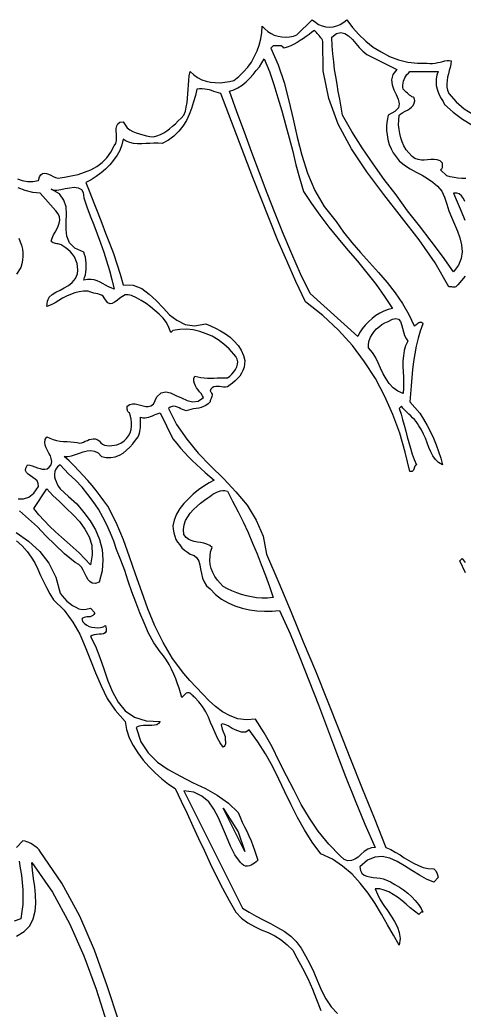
# Model space of a CAD drawing. Extents: x 0.02 to 9.3, y 0.04 to 5.23.
# Drawn here: x 6.062 to 7.417, y 2.139 to 5.158 of the extents above; entities that cross this region are included whole.
import ezdxf

# ---------------------------------------------------------------- set-up
doc = ezdxf.new("R2010")
doc.units = 0
doc.layers.add('1', color=7, linetype='Continuous')

msp = doc.modelspace()

# ---------------------------------------------------------------- linework, layer by layer
for points in [[(6.055, 4.673), (6.07, 4.668), (6.086, 4.665), (6.102, 4.665), (6.119, 4.668), (6.122, 4.679), (6.127, 4.685), (6.132, 4.689), (6.137, 4.69), (6.144, 4.689), (6.15, 4.687), (6.157, 4.684), (6.164, 4.68), (6.171, 4.677), (6.178, 4.675), (6.199, 4.678), (6.219, 4.682), (6.24, 4.686), (6.26, 4.693), (6.279, 4.701), (6.297, 4.711), (6.313, 4.723), (6.328, 4.737), (6.34, 4.754), (6.35, 4.774), (6.355, 4.781), (6.357, 4.79), (6.357, 4.799), (6.357, 4.809), (6.356, 4.818), (6.356, 4.827), (6.358, 4.835), (6.361, 4.841), (6.367, 4.846), (6.377, 4.847), (6.383, 4.838), (6.39, 4.829), (6.398, 4.823), (6.407, 4.817), (6.417, 4.813), (6.427, 4.81), (6.437, 4.807), (6.448, 4.804), (6.459, 4.802), (6.47, 4.801), (6.48, 4.804), (6.491, 4.808), (6.501, 4.813), (6.51, 4.819), (6.519, 4.826), (6.528, 4.834), (6.537, 4.841), (6.545, 4.85), (6.554, 4.858), (6.562, 4.867), (6.567, 4.879), (6.569, 4.892), (6.572, 4.906), (6.573, 4.919), (6.574, 4.932), (6.575, 4.946), (6.576, 4.96), (6.577, 4.973), (6.579, 4.987), (6.582, 5), (6.593, 4.99), (6.604, 4.982), (6.617, 4.975), (6.63, 4.971), (6.644, 4.968), (6.658, 4.967), (6.673, 4.966), (6.687, 4.968), (6.701, 4.97), (6.715, 4.973), (6.73, 4.985), (6.744, 4.999), (6.757, 5.014), (6.768, 5.029), (6.777, 5.045), (6.786, 5.063), (6.792, 5.081), (6.797, 5.1), (6.8, 5.119), (6.801, 5.139), (6.809, 5.13), (6.818, 5.122), (6.828, 5.116), (6.838, 5.111), (6.85, 5.108), (6.861, 5.106), (6.872, 5.105), (6.884, 5.106), (6.896, 5.108), (6.907, 5.112), (6.953, 5.158), (6.963, 5.151), (6.973, 5.144), (6.984, 5.14), (6.995, 5.137), (7.006, 5.136), (7.017, 5.137), (7.028, 5.14), (7.039, 5.144), (7.05, 5.151), (7.059, 5.158), (7.076, 5.135), (7.096, 5.113), (7.117, 5.093), (7.139, 5.075), (7.164, 5.06), (7.189, 5.046), (7.216, 5.036), (7.245, 5.029), (7.274, 5.026), (7.304, 5.026), (7.312, 5.025), (7.32, 5.025), (7.328, 5.026), (7.336, 5.028), (7.343, 5.029), (7.351, 5.031), (7.358, 5.033), (7.365, 5.034), (7.371, 5.034), (7.377, 5.033), (7.376, 5.023), (7.374, 5.013), (7.371, 5.003), (7.369, 4.993), (7.366, 4.983), (7.365, 4.973), (7.364, 4.963), (7.364, 4.953), (7.366, 4.943), (7.37, 4.933), (7.392, 4.908), (7.416, 4.887), (7.443, 4.87)], [(7.419, 4.376), (7.397, 4.35), (7.395, 4.348), (7.393, 4.346), (7.391, 4.344), (7.388, 4.343), (7.385, 4.343), (7.382, 4.343), (7.379, 4.344), (7.376, 4.344), (7.373, 4.344), (7.37, 4.344), (7.328, 4.417), (7.279, 4.487), (7.226, 4.556), (7.172, 4.625), (7.12, 4.694), (7.073, 4.765), (7.033, 4.84), (7.004, 4.918), (6.987, 5.002), (6.986, 5.092), (6.985, 5.096), (6.983, 5.1), (6.98, 5.103), (6.978, 5.106), (6.975, 5.11), (6.972, 5.113), (6.969, 5.116), (6.966, 5.119), (6.963, 5.122), (6.96, 5.125), (6.952, 5.12), (6.944, 5.113), (6.935, 5.107), (6.927, 5.101), (6.917, 5.095), (6.908, 5.089), (6.898, 5.084), (6.888, 5.079), (6.877, 5.075), (6.867, 5.072), (6.865, 5.075), (6.862, 5.077), (6.859, 5.079), (6.855, 5.079), (6.852, 5.079), (6.848, 5.079), (6.845, 5.079), (6.841, 5.079), (6.837, 5.079), (6.834, 5.079), (6.827, 5.072), (6.85, 5.021), (6.868, 4.967), (6.882, 4.911), (6.895, 4.855), (6.908, 4.8), (6.922, 4.745), (6.939, 4.69), (6.961, 4.638), (6.99, 4.589), (7.026, 4.543), (7.049, 4.511), (7.074, 4.479), (7.101, 4.449), (7.128, 4.418), (7.155, 4.388), (7.182, 4.357), (7.206, 4.326), (7.229, 4.293), (7.248, 4.26), (7.264, 4.225), (7.267, 4.226), (7.269, 4.228), (7.272, 4.23), (7.275, 4.233), (7.278, 4.235), (7.281, 4.236), (7.283, 4.236), (7.286, 4.236), (7.289, 4.234), (7.291, 4.231), (7.282, 4.209), (7.276, 4.187), (7.27, 4.163), (7.266, 4.14), (7.262, 4.116), (7.259, 4.091), (7.257, 4.067), (7.255, 4.042), (7.253, 4.018), (7.251, 3.993), (7.266, 3.976), (7.281, 3.959), (7.293, 3.94), (7.304, 3.921), (7.314, 3.902), (7.323, 3.883), (7.331, 3.862), (7.338, 3.842), (7.345, 3.822), (7.35, 3.801), (7.338, 3.808), (7.329, 3.817), (7.321, 3.829), (7.315, 3.841), (7.309, 3.854), (7.304, 3.868), (7.299, 3.882), (7.293, 3.895), (7.286, 3.908), (7.278, 3.92), (7.274, 3.927), (7.27, 3.933), (7.265, 3.939), (7.259, 3.945), (7.254, 3.951), (7.248, 3.956), (7.242, 3.962), (7.236, 3.968), (7.23, 3.974), (7.225, 3.98), (7.218, 3.973), (7.224, 3.956), (7.229, 3.939), (7.234, 3.922), (7.239, 3.904), (7.243, 3.887), (7.248, 3.869), (7.253, 3.852), (7.258, 3.834), (7.264, 3.817), (7.271, 3.801), (7.268, 3.799), (7.266, 3.797), (7.265, 3.794), (7.264, 3.791), (7.263, 3.788), (7.262, 3.785), (7.26, 3.783), (7.258, 3.781), (7.255, 3.781), (7.251, 3.781), (7.237, 3.84), (7.22, 3.898), (7.199, 3.955), (7.175, 4.01), (7.146, 4.064), (7.113, 4.115), (7.076, 4.165), (7.034, 4.212), (6.986, 4.256), (6.933, 4.298), (6.904, 4.36), (6.876, 4.423), (6.849, 4.485), (6.823, 4.549), (6.798, 4.613), (6.773, 4.677), (6.748, 4.741), (6.724, 4.805), (6.699, 4.869), (6.675, 4.933), (6.668, 4.935), (6.661, 4.937), (6.654, 4.939), (6.647, 4.942), (6.64, 4.944), (6.633, 4.946), (6.626, 4.947), (6.618, 4.948), (6.61, 4.948), (6.602, 4.947), (6.598, 4.927), (6.592, 4.908), (6.586, 4.888), (6.579, 4.869), (6.57, 4.851), (6.559, 4.834), (6.547, 4.818), (6.532, 4.803), (6.516, 4.791), (6.496, 4.781), (6.484, 4.782), (6.471, 4.782), (6.459, 4.781), (6.446, 4.781), (6.434, 4.78), (6.421, 4.78), (6.409, 4.781), (6.398, 4.784), (6.387, 4.788), (6.377, 4.794), (6.373, 4.777), (6.367, 4.76), (6.359, 4.745), (6.348, 4.73), (6.337, 4.716), (6.324, 4.703), (6.31, 4.691), (6.295, 4.68), (6.28, 4.67), (6.264, 4.662), (6.276, 4.631), (6.288, 4.6), (6.3, 4.569), (6.312, 4.538), (6.324, 4.508), (6.336, 4.477), (6.348, 4.446), (6.358, 4.414), (6.368, 4.383), (6.377, 4.35), (6.408, 4.349), (6.434, 4.339), (6.457, 4.322), (6.478, 4.302), (6.499, 4.28), (6.519, 4.259), (6.541, 4.242), (6.566, 4.229), (6.595, 4.225), (6.629, 4.231), (6.644, 4.225), (6.659, 4.218), (6.674, 4.21), (6.689, 4.201), (6.703, 4.19), (6.716, 4.178), (6.728, 4.165), (6.737, 4.151), (6.744, 4.135), (6.748, 4.119), (6.747, 4.109), (6.746, 4.099), (6.742, 4.089), (6.738, 4.081), (6.733, 4.072), (6.726, 4.064), (6.719, 4.057), (6.711, 4.05), (6.703, 4.045), (6.695, 4.039), (6.689, 4.038), (6.683, 4.038), (6.677, 4.039), (6.671, 4.04), (6.665, 4.04), (6.66, 4.04), (6.654, 4.039), (6.649, 4.036), (6.645, 4.032), (6.642, 4.026), (6.645, 4.024), (6.647, 4.02), (6.649, 4.017), (6.649, 4.014), (6.648, 4.01), (6.647, 4.006), (6.646, 4.003), (6.644, 3.999), (6.643, 3.996), (6.642, 3.993), (6.636, 3.987), (6.629, 3.982), (6.622, 3.979), (6.615, 3.976), (6.608, 3.974), (6.6, 3.973), (6.592, 3.972), (6.584, 3.97), (6.576, 3.968), (6.569, 3.966), (6.564, 3.968), (6.558, 3.97), (6.553, 3.972), (6.548, 3.975), (6.543, 3.977), (6.537, 3.979), (6.532, 3.98), (6.527, 3.979), (6.521, 3.977), (6.516, 3.973), (6.54, 3.924), (6.571, 3.879), (6.606, 3.837), (6.644, 3.798), (6.684, 3.759), (6.721, 3.719), (6.755, 3.678), (6.783, 3.633), (6.804, 3.584), (6.814, 3.529), (6.852, 3.441), (6.889, 3.352), (6.926, 3.262), (6.963, 3.173), (6.999, 3.084), (7.035, 2.994), (7.07, 2.904), (7.106, 2.814), (7.142, 2.725), (7.178, 2.635), (7.193, 2.628), (7.206, 2.62), (7.221, 2.612), (7.234, 2.603), (7.248, 2.595), (7.262, 2.587), (7.277, 2.58), (7.292, 2.574), (7.307, 2.571), (7.324, 2.569), (7.326, 2.567), (7.329, 2.564), (7.33, 2.562), (7.331, 2.56), (7.333, 2.557), (7.334, 2.554), (7.335, 2.551), (7.336, 2.548), (7.336, 2.545), (7.337, 2.543), (7.324, 2.529), (7.302, 2.538), (7.28, 2.55), (7.257, 2.564), (7.235, 2.579), (7.212, 2.592), (7.19, 2.602), (7.167, 2.607), (7.144, 2.605), (7.122, 2.596), (7.099, 2.576), (7.101, 2.564), (7.105, 2.556), (7.112, 2.55), (7.12, 2.547), (7.129, 2.545), (7.139, 2.543), (7.15, 2.542), (7.16, 2.541), (7.17, 2.539), (7.178, 2.536), (7.192, 2.53), (7.205, 2.522), (7.219, 2.514), (7.232, 2.505), (7.245, 2.495), (7.257, 2.484), (7.267, 2.473), (7.277, 2.461), (7.285, 2.449), (7.291, 2.437), (7.289, 2.437), (7.287, 2.437), (7.285, 2.437), (7.283, 2.435), (7.282, 2.434), (7.281, 2.433), (7.279, 2.431), (7.278, 2.43), (7.265, 2.44), (7.252, 2.451), (7.24, 2.462), (7.227, 2.473), (7.213, 2.483), (7.2, 2.491), (7.187, 2.499), (7.173, 2.504), (7.159, 2.508), (7.145, 2.509), (7.152, 2.492), (7.161, 2.475), (7.172, 2.458), (7.183, 2.442), (7.194, 2.425), (7.204, 2.409), (7.213, 2.392), (7.218, 2.375), (7.221, 2.357), (7.218, 2.337), (7.201, 2.367), (7.183, 2.399), (7.165, 2.431), (7.145, 2.464), (7.124, 2.495), (7.1, 2.526), (7.075, 2.553), (7.046, 2.578), (7.015, 2.599), (6.98, 2.615), (6.953, 2.651), (6.93, 2.688), (6.909, 2.726), (6.889, 2.765), (6.87, 2.804), (6.852, 2.843), (6.832, 2.882), (6.811, 2.92), (6.788, 2.957), (6.761, 2.993), (6.751, 2.986), (6.738, 2.986), (6.724, 2.991), (6.71, 2.997), (6.697, 3.005), (6.687, 3.01), (6.679, 3.012), (6.676, 3.008), (6.679, 2.995), (6.688, 2.973), (6.688, 2.97), (6.688, 2.966), (6.688, 2.962), (6.689, 2.959), (6.689, 2.955), (6.689, 2.951), (6.688, 2.948), (6.687, 2.945), (6.685, 2.942), (6.682, 2.94), (6.673, 2.954), (6.665, 2.968), (6.658, 2.984), (6.651, 3), (6.644, 3.016), (6.637, 3.032), (6.629, 3.048), (6.619, 3.064), (6.608, 3.079), (6.596, 3.092), (6.593, 3.094), (6.591, 3.097), (6.588, 3.099), (6.586, 3.101), (6.584, 3.103), (6.581, 3.105), (6.579, 3.106), (6.576, 3.106), (6.573, 3.106), (6.569, 3.105), (6.556, 3.092), (6.552, 3.106), (6.548, 3.12), (6.543, 3.134), (6.538, 3.149), (6.532, 3.163), (6.525, 3.178), (6.518, 3.192), (6.509, 3.206), (6.5, 3.219), (6.49, 3.231), (6.471, 3.259), (6.455, 3.288), (6.441, 3.319), (6.428, 3.35), (6.416, 3.382), (6.404, 3.414), (6.393, 3.447), (6.382, 3.479), (6.37, 3.511), (6.357, 3.543), (6.349, 3.568), (6.339, 3.593), (6.328, 3.618), (6.315, 3.642), (6.302, 3.666), (6.286, 3.689), (6.27, 3.711), (6.252, 3.733), (6.232, 3.754), (6.211, 3.774), (6.185, 3.801), (6.177, 3.795), (6.172, 3.788), (6.169, 3.781), (6.168, 3.773), (6.168, 3.765), (6.17, 3.757), (6.173, 3.75), (6.176, 3.742), (6.18, 3.735), (6.185, 3.728), (6.211, 3.705), (6.236, 3.682), (6.258, 3.656), (6.277, 3.63), (6.293, 3.603), (6.305, 3.574), (6.313, 3.543), (6.315, 3.512), (6.313, 3.478), (6.304, 3.443), (6.293, 3.439), (6.283, 3.44), (6.276, 3.445), (6.271, 3.451), (6.266, 3.46), (6.261, 3.47), (6.256, 3.48), (6.25, 3.489), (6.242, 3.497), (6.231, 3.503), (6.199, 3.53), (6.17, 3.557), (6.142, 3.585), (6.116, 3.612), (6.089, 3.637), (6.062, 3.661)], [(6.057, 3.698), (6.074, 3.698), (6.09, 3.703), (6.105, 3.715), (6.119, 3.735), (6.118, 3.744), (6.115, 3.752), (6.109, 3.758), (6.102, 3.763), (6.095, 3.768), (6.088, 3.773), (6.083, 3.778), (6.08, 3.784), (6.081, 3.791), (6.086, 3.801), (6.093, 3.8), (6.1, 3.798), (6.108, 3.795), (6.116, 3.792), (6.124, 3.79), (6.131, 3.788), (6.139, 3.788), (6.146, 3.789), (6.152, 3.794), (6.158, 3.801), (6.16, 3.811), (6.158, 3.82), (6.156, 3.829), (6.151, 3.837), (6.147, 3.845), (6.143, 3.853), (6.14, 3.861), (6.139, 3.869), (6.14, 3.878), (6.145, 3.887), (6.154, 3.882), (6.164, 3.878), (6.174, 3.875), (6.185, 3.873), (6.196, 3.872), (6.207, 3.872), (6.218, 3.871), (6.228, 3.87), (6.237, 3.869), (6.245, 3.867), (6.25, 3.868), (6.257, 3.87), (6.262, 3.873), (6.269, 3.875), (6.274, 3.878), (6.28, 3.879), (6.286, 3.88), (6.292, 3.88), (6.298, 3.878), (6.304, 3.874), (6.309, 3.868), (6.314, 3.864), (6.321, 3.861), (6.328, 3.86), (6.336, 3.859), (6.343, 3.86), (6.351, 3.861), (6.358, 3.862), (6.365, 3.865), (6.37, 3.867), (6.38, 3.874), (6.388, 3.881), (6.394, 3.89), (6.399, 3.899), (6.402, 3.909), (6.403, 3.919), (6.403, 3.93), (6.402, 3.94), (6.4, 3.95), (6.397, 3.96), (6.395, 3.961), (6.393, 3.963), (6.392, 3.964), (6.391, 3.966), (6.391, 3.968), (6.39, 3.971), (6.39, 3.974), (6.39, 3.977), (6.39, 3.98), (6.398, 3.985), (6.406, 3.987), (6.414, 3.987), (6.422, 3.985), (6.43, 3.983), (6.438, 3.981), (6.446, 3.979), (6.454, 3.979), (6.462, 3.981), (6.47, 3.986), (6.48, 4.009), (6.493, 4.021), (6.507, 4.024), (6.522, 4.021), (6.538, 4.013), (6.555, 4.005), (6.572, 3.997), (6.589, 3.993), (6.606, 3.995), (6.622, 4.006), (6.619, 4.012), (6.615, 4.019), (6.61, 4.024), (6.606, 4.03), (6.601, 4.036), (6.598, 4.042), (6.595, 4.049), (6.593, 4.056), (6.593, 4.064), (6.596, 4.072), (6.605, 4.069), (6.614, 4.067), (6.624, 4.066), (6.634, 4.065), (6.644, 4.065), (6.654, 4.065), (6.664, 4.066), (6.675, 4.066), (6.685, 4.066), (6.695, 4.066), (6.702, 4.072), (6.709, 4.078), (6.715, 4.085), (6.72, 4.092), (6.724, 4.1), (6.726, 4.108), (6.727, 4.115), (6.725, 4.123), (6.721, 4.131), (6.715, 4.139), (6.7, 4.155), (6.684, 4.169), (6.667, 4.182), (6.649, 4.193), (6.63, 4.201), (6.611, 4.208), (6.591, 4.213), (6.571, 4.215), (6.55, 4.214), (6.529, 4.211), (6.523, 4.205), (6.517, 4.22), (6.509, 4.235), (6.499, 4.248), (6.487, 4.261), (6.474, 4.272), (6.461, 4.283), (6.447, 4.293), (6.432, 4.302), (6.418, 4.31), (6.403, 4.317), (6.393, 4.32), (6.384, 4.319), (6.375, 4.314), (6.367, 4.309), (6.359, 4.302), (6.351, 4.297), (6.344, 4.293), (6.338, 4.292), (6.331, 4.295), (6.324, 4.304), (6.32, 4.31), (6.316, 4.315), (6.311, 4.318), (6.305, 4.321), (6.3, 4.323), (6.294, 4.324), (6.288, 4.325), (6.282, 4.327), (6.276, 4.329), (6.271, 4.331), (6.257, 4.331), (6.243, 4.329), (6.23, 4.326), (6.217, 4.321), (6.205, 4.315), (6.193, 4.309), (6.181, 4.302), (6.17, 4.295), (6.158, 4.289), (6.145, 4.284), (6.147, 4.3), (6.152, 4.312), (6.161, 4.321), (6.172, 4.328), (6.185, 4.334), (6.198, 4.341), (6.211, 4.348), (6.222, 4.357), (6.232, 4.369), (6.238, 4.384), (6.239, 4.395), (6.238, 4.406), (6.237, 4.415), (6.233, 4.425), (6.229, 4.435), (6.223, 4.443), (6.217, 4.451), (6.209, 4.458), (6.201, 4.464), (6.192, 4.47), (6.189, 4.472), (6.185, 4.473), (6.182, 4.474), (6.178, 4.475), (6.175, 4.475), (6.171, 4.476), (6.168, 4.477), (6.164, 4.478), (6.161, 4.48), (6.158, 4.483), (6.161, 4.492), (6.165, 4.502), (6.17, 4.511), (6.175, 4.52), (6.179, 4.529), (6.182, 4.538), (6.184, 4.547), (6.183, 4.557), (6.179, 4.566), (6.172, 4.576), (6.125, 4.629), (6.102, 4.632), (6.079, 4.638), (6.057, 4.646)], [(7.418, 4.604), (7.414, 4.613), (7.408, 4.621), (7.401, 4.627), (7.394, 4.629), (7.384, 4.629), (7.395, 4.603), (7.407, 4.575), (7.418, 4.547)], [(6.06, 4.492), (6.064, 4.481), (6.068, 4.471), (6.071, 4.459), (6.072, 4.448), (6.072, 4.437), (6.071, 4.425), (6.069, 4.414), (6.066, 4.403), (6.052, 4.382)], [(6.051, 3.595), (6.089, 3.568), (6.123, 3.537), (6.151, 3.501), (6.172, 3.459), (6.185, 3.41), (6.192, 3.402), (6.199, 3.394), (6.206, 3.386), (6.214, 3.379), (6.223, 3.372), (6.233, 3.367), (6.242, 3.362), (6.254, 3.36), (6.265, 3.361), (6.278, 3.364), (6.291, 3.35), (6.288, 3.345), (6.285, 3.342), (6.281, 3.34), (6.277, 3.338), (6.272, 3.338), (6.267, 3.338), (6.263, 3.337), (6.259, 3.336), (6.254, 3.334), (6.251, 3.331), (6.255, 3.323), (6.26, 3.317), (6.267, 3.312), (6.274, 3.308), (6.282, 3.306), (6.291, 3.305), (6.3, 3.304), (6.308, 3.305), (6.316, 3.307), (6.324, 3.311), (6.326, 3.301), (6.326, 3.294), (6.323, 3.289), (6.317, 3.286), (6.311, 3.285), (6.304, 3.285), (6.296, 3.284), (6.289, 3.283), (6.283, 3.281), (6.278, 3.278), (6.293, 3.248), (6.306, 3.214), (6.318, 3.179), (6.331, 3.143), (6.345, 3.109), (6.362, 3.078), (6.384, 3.051), (6.412, 3.032), (6.447, 3.021), (6.49, 3.019), (6.485, 3.013), (6.48, 3.009), (6.473, 3.007), (6.465, 3.006), (6.457, 3.006), (6.448, 3.006), (6.439, 3.006), (6.431, 3.005), (6.423, 3.003), (6.417, 3), (6.431, 2.957), (6.454, 2.923), (6.482, 2.895), (6.515, 2.872), (6.552, 2.852), (6.589, 2.833), (6.628, 2.814), (6.664, 2.794), (6.698, 2.77), (6.728, 2.741), (6.734, 2.727), (6.74, 2.712), (6.747, 2.698), (6.754, 2.684), (6.76, 2.67), (6.767, 2.655), (6.773, 2.641), (6.778, 2.626), (6.783, 2.611), (6.788, 2.596), (6.783, 2.591), (6.778, 2.587), (6.773, 2.584), (6.767, 2.581), (6.762, 2.579), (6.756, 2.578), (6.75, 2.578), (6.745, 2.58), (6.74, 2.584), (6.735, 2.589), (6.718, 2.612), (6.704, 2.639), (6.692, 2.668), (6.68, 2.697), (6.668, 2.725), (6.654, 2.751), (6.638, 2.774), (6.617, 2.791), (6.593, 2.803), (6.562, 2.807), (6.741, 2.45), (6.761, 2.437), (6.783, 2.425), (6.804, 2.414), (6.826, 2.403), (6.848, 2.391), (6.868, 2.379), (6.888, 2.364), (6.905, 2.348), (6.92, 2.328), (6.933, 2.304), (6.946, 2.28), (6.958, 2.254), (6.97, 2.227), (6.982, 2.199), (6.995, 2.173), (7.011, 2.149), (7.03, 2.128)], [(7.421, 3.472), (7.403, 3.509), (7.41, 3.516), (7.42, 3.503)]]:
    msp.add_lwpolyline(points)
at = {"layer": '1'}
for points in [[(7.211, 5.006), (7.199, 4.991), (7.195, 4.975), (7.197, 4.96), (7.202, 4.945), (7.209, 4.93), (7.215, 4.916), (7.218, 4.902), (7.216, 4.89), (7.205, 4.878), (7.185, 4.867), (7.182, 4.851), (7.18, 4.836), (7.18, 4.821), (7.182, 4.807), (7.184, 4.793), (7.188, 4.778), (7.194, 4.765), (7.2, 4.752), (7.209, 4.74), (7.218, 4.728), (7.235, 4.715), (7.252, 4.704), (7.27, 4.693), (7.288, 4.684), (7.305, 4.674), (7.321, 4.663), (7.335, 4.651), (7.348, 4.636), (7.357, 4.617), (7.364, 4.596), (7.37, 4.576), (7.378, 4.556), (7.387, 4.535), (7.396, 4.514), (7.403, 4.493), (7.408, 4.472), (7.41, 4.451), (7.407, 4.43), (7.399, 4.41), (7.384, 4.39), (7.35, 4.437), (7.316, 4.483), (7.28, 4.53), (7.244, 4.576), (7.209, 4.624), (7.173, 4.671), (7.139, 4.719), (7.106, 4.768), (7.074, 4.817), (7.046, 4.867), (7.042, 4.892), (7.038, 4.916), (7.033, 4.939), (7.029, 4.962), (7.025, 4.985), (7.021, 5.007), (7.019, 5.03), (7.016, 5.054), (7.014, 5.079), (7.013, 5.105), (7.027, 5.116), (7.041, 5.119), (7.053, 5.116), (7.064, 5.109), (7.076, 5.098), (7.086, 5.086), (7.097, 5.074), (7.108, 5.062), (7.12, 5.052), (7.132, 5.046), (7.211, 5.006)], [(6.927, 4.635), (6.951, 4.598), (6.977, 4.562), (7.004, 4.526), (7.033, 4.491), (7.062, 4.456), (7.091, 4.422), (7.12, 4.387), (7.148, 4.351), (7.174, 4.314), (7.198, 4.278), (7.185, 4.275), (7.172, 4.27), (7.159, 4.264), (7.147, 4.256), (7.136, 4.247), (7.125, 4.237), (7.115, 4.227), (7.106, 4.216), (7.098, 4.204), (7.092, 4.192), (6.947, 4.324), (6.918, 4.384), (6.891, 4.445), (6.865, 4.506), (6.841, 4.567), (6.816, 4.629), (6.793, 4.691), (6.769, 4.753), (6.747, 4.815), (6.724, 4.877), (6.701, 4.94), (6.715, 4.944), (6.727, 4.951), (6.74, 4.959), (6.752, 4.969), (6.763, 4.98), (6.774, 4.991), (6.783, 5.003), (6.793, 5.015), (6.8, 5.027), (6.807, 5.039), (6.823, 5), (6.837, 4.961), (6.849, 4.92), (6.861, 4.88), (6.872, 4.839), (6.883, 4.798), (6.894, 4.757), (6.904, 4.716), (6.915, 4.676), (6.927, 4.635)], [(7.422, 4.674), (7.409, 4.674), (7.397, 4.675), (7.386, 4.677), (7.374, 4.679), (7.364, 4.682), (7.344, 4.701), (7.346, 4.703), (7.348, 4.704), (7.349, 4.706), (7.35, 4.708), (7.35, 4.71), (7.35, 4.713), (7.35, 4.716), (7.35, 4.718), (7.35, 4.721), (7.343, 4.728), (7.334, 4.731), (7.325, 4.732), (7.315, 4.732), (7.305, 4.731), (7.295, 4.73), (7.286, 4.73), (7.276, 4.732), (7.266, 4.735), (7.258, 4.741), (7.248, 4.752), (7.24, 4.762), (7.233, 4.774), (7.228, 4.786), (7.223, 4.798), (7.22, 4.811), (7.218, 4.824), (7.216, 4.838), (7.217, 4.852), (7.218, 4.867), (7.223, 4.871), (7.23, 4.875), (7.237, 4.879), (7.244, 4.883), (7.25, 4.887), (7.256, 4.892), (7.261, 4.897), (7.264, 4.904), (7.266, 4.911), (7.264, 4.92), (7.261, 4.922), (7.257, 4.923), (7.254, 4.926), (7.25, 4.928), (7.247, 4.931), (7.244, 4.934), (7.24, 4.937), (7.237, 4.94), (7.234, 4.943), (7.231, 4.947), (7.23, 4.953), (7.23, 4.959), (7.231, 4.965), (7.232, 4.971), (7.234, 4.976), (7.236, 4.981), (7.239, 4.986), (7.242, 4.991), (7.247, 4.995), (7.251, 5), (7.337, 5), (7.333, 4.989), (7.331, 4.978), (7.331, 4.968), (7.331, 4.958), (7.334, 4.947), (7.337, 4.937), (7.341, 4.927), (7.346, 4.918), (7.352, 4.909), (7.357, 4.9), (7.383, 4.876), (7.411, 4.855), (7.44, 4.838)], [(6.35, 4.337), (6.341, 4.341), (6.333, 4.344), (6.324, 4.349), (6.316, 4.353), (6.307, 4.358), (6.298, 4.362), (6.289, 4.365), (6.28, 4.366), (6.269, 4.366), (6.258, 4.364), (6.26, 4.372), (6.263, 4.38), (6.264, 4.389), (6.265, 4.398), (6.265, 4.407), (6.265, 4.416), (6.264, 4.425), (6.263, 4.434), (6.26, 4.442), (6.258, 4.45), (6.23, 4.462), (6.214, 4.478), (6.206, 4.498), (6.204, 4.519), (6.204, 4.542), (6.205, 4.565), (6.204, 4.588), (6.197, 4.608), (6.183, 4.627), (6.158, 4.642), (6.165, 4.639), (6.175, 4.639), (6.187, 4.641), (6.201, 4.644), (6.215, 4.646), (6.228, 4.648), (6.24, 4.646), (6.25, 4.641), (6.256, 4.632), (6.258, 4.615), (6.267, 4.588), (6.277, 4.56), (6.288, 4.533), (6.298, 4.505), (6.308, 4.478), (6.318, 4.45), (6.327, 4.423), (6.336, 4.394), (6.343, 4.366), (6.35, 4.337)], [(7.245, 4.178), (7.238, 4.164), (7.234, 4.15), (7.232, 4.134), (7.23, 4.118), (7.23, 4.102), (7.231, 4.085), (7.232, 4.069), (7.232, 4.052), (7.232, 4.036), (7.231, 4.019), (7.214, 4.026), (7.2, 4.036), (7.188, 4.049), (7.179, 4.063), (7.17, 4.079), (7.162, 4.096), (7.154, 4.112), (7.146, 4.129), (7.137, 4.144), (7.125, 4.158), (7.125, 4.169), (7.127, 4.18), (7.131, 4.19), (7.136, 4.199), (7.142, 4.208), (7.149, 4.216), (7.158, 4.223), (7.166, 4.229), (7.175, 4.234), (7.185, 4.238), (7.198, 4.245), (7.208, 4.247), (7.216, 4.245), (7.222, 4.238), (7.226, 4.229), (7.229, 4.218), (7.232, 4.207), (7.235, 4.196), (7.24, 4.186), (7.245, 4.178)], [(6.529, 3.88), (6.541, 3.866), (6.552, 3.852), (6.564, 3.839), (6.576, 3.826), (6.588, 3.814), (6.601, 3.802), (6.614, 3.79), (6.627, 3.778), (6.641, 3.766), (6.655, 3.754), (6.639, 3.746), (6.623, 3.736), (6.607, 3.725), (6.591, 3.712), (6.576, 3.698), (6.562, 3.683), (6.55, 3.668), (6.54, 3.651), (6.533, 3.633), (6.529, 3.615), (6.53, 3.605), (6.532, 3.594), (6.535, 3.584), (6.538, 3.574), (6.543, 3.565), (6.55, 3.557), (6.556, 3.548), (6.564, 3.541), (6.573, 3.535), (6.582, 3.529), (6.594, 3.525), (6.602, 3.518), (6.608, 3.508), (6.611, 3.496), (6.613, 3.483), (6.616, 3.47), (6.619, 3.456), (6.624, 3.444), (6.631, 3.432), (6.642, 3.423), (6.659, 3.406), (6.677, 3.392), (6.697, 3.38), (6.718, 3.371), (6.74, 3.364), (6.762, 3.359), (6.785, 3.356), (6.808, 3.355), (6.831, 3.355), (6.854, 3.357), (6.886, 3.286), (6.916, 3.214), (6.944, 3.142), (6.973, 3.069), (7, 2.996), (7.027, 2.923), (7.055, 2.851), (7.084, 2.778), (7.114, 2.706), (7.145, 2.635), (7.134, 2.634), (7.123, 2.629), (7.112, 2.622), (7.103, 2.614), (7.093, 2.605), (7.083, 2.599), (7.073, 2.595), (7.062, 2.594), (7.051, 2.598), (7.039, 2.609), (7.004, 2.645), (6.972, 2.684), (6.945, 2.724), (6.92, 2.766), (6.897, 2.81), (6.875, 2.853), (6.853, 2.897), (6.831, 2.941), (6.807, 2.984), (6.781, 3.026), (6.753, 3.024), (6.727, 3.027), (6.703, 3.036), (6.68, 3.048), (6.659, 3.064), (6.639, 3.082), (6.62, 3.102), (6.6, 3.123), (6.581, 3.144), (6.562, 3.165), (6.528, 3.211), (6.499, 3.26), (6.474, 3.31), (6.453, 3.362), (6.434, 3.414), (6.415, 3.468), (6.397, 3.521), (6.378, 3.573), (6.356, 3.625), (6.331, 3.675), (6.319, 3.691), (6.307, 3.707), (6.295, 3.723), (6.283, 3.738), (6.27, 3.753), (6.256, 3.769), (6.242, 3.783), (6.228, 3.798), (6.213, 3.813), (6.198, 3.827), (6.209, 3.827), (6.22, 3.829), (6.232, 3.833), (6.244, 3.837), (6.256, 3.841), (6.268, 3.844), (6.279, 3.845), (6.29, 3.843), (6.301, 3.838), (6.311, 3.827), (6.326, 3.824), (6.34, 3.824), (6.353, 3.826), (6.366, 3.831), (6.377, 3.837), (6.388, 3.846), (6.398, 3.855), (6.407, 3.865), (6.415, 3.876), (6.423, 3.887), (6.425, 3.892), (6.427, 3.898), (6.428, 3.903), (6.429, 3.909), (6.43, 3.915), (6.43, 3.922), (6.43, 3.928), (6.43, 3.934), (6.43, 3.94), (6.43, 3.947), (6.437, 3.945), (6.444, 3.945), (6.45, 3.946), (6.456, 3.947), (6.461, 3.949), (6.467, 3.951), (6.473, 3.954), (6.478, 3.956), (6.484, 3.958), (6.49, 3.96), (6.529, 3.88)], [(6.278, 3.496), (6.261, 3.515), (6.243, 3.533), (6.225, 3.549), (6.207, 3.565), (6.189, 3.581), (6.171, 3.597), (6.153, 3.614), (6.137, 3.631), (6.12, 3.649), (6.105, 3.668), (6.145, 3.728), (6.163, 3.708), (6.183, 3.689), (6.204, 3.669), (6.225, 3.649), (6.244, 3.628), (6.261, 3.605), (6.274, 3.582), (6.282, 3.556), (6.283, 3.527), (6.278, 3.496)], [(6.695, 3.721), (6.711, 3.69), (6.728, 3.658), (6.743, 3.627), (6.758, 3.595), (6.772, 3.562), (6.786, 3.53), (6.798, 3.497), (6.811, 3.464), (6.823, 3.43), (6.834, 3.397), (6.817, 3.395), (6.8, 3.395), (6.784, 3.396), (6.768, 3.399), (6.753, 3.402), (6.738, 3.406), (6.724, 3.411), (6.709, 3.417), (6.695, 3.423), (6.682, 3.43), (6.673, 3.44), (6.665, 3.45), (6.657, 3.461), (6.651, 3.473), (6.646, 3.485), (6.643, 3.497), (6.641, 3.51), (6.642, 3.523), (6.644, 3.536), (6.649, 3.549), (6.641, 3.555), (6.632, 3.559), (6.623, 3.562), (6.613, 3.564), (6.604, 3.565), (6.594, 3.567), (6.585, 3.57), (6.577, 3.574), (6.569, 3.58), (6.562, 3.589), (6.561, 3.604), (6.563, 3.618), (6.567, 3.631), (6.574, 3.643), (6.582, 3.654), (6.592, 3.665), (6.603, 3.675), (6.613, 3.684), (6.625, 3.693), (6.635, 3.701), (6.641, 3.705), (6.646, 3.708), (6.651, 3.712), (6.657, 3.715), (6.663, 3.718), (6.668, 3.72), (6.674, 3.722), (6.681, 3.723), (6.687, 3.723), (6.695, 3.721)], [(6.052, 3.569), (6.07, 3.554), (6.085, 3.537), (6.097, 3.52), (6.108, 3.502), (6.117, 3.483), (6.126, 3.464), (6.135, 3.445), (6.144, 3.427), (6.154, 3.408), (6.165, 3.39), (6.198, 3.358), (6.224, 3.322), (6.245, 3.285), (6.262, 3.246), (6.278, 3.206), (6.293, 3.167), (6.31, 3.127), (6.329, 3.089), (6.353, 3.053), (6.384, 3.019), (6.388, 2.994), (6.396, 2.969), (6.408, 2.945), (6.422, 2.923), (6.438, 2.901), (6.456, 2.881), (6.475, 2.862), (6.495, 2.844), (6.516, 2.828), (6.536, 2.814), (6.554, 2.776), (6.572, 2.738), (6.59, 2.7), (6.607, 2.662), (6.625, 2.624), (6.643, 2.586), (6.661, 2.548), (6.68, 2.511), (6.7, 2.473), (6.721, 2.437), (6.738, 2.419), (6.757, 2.405), (6.778, 2.394), (6.798, 2.384), (6.819, 2.375), (6.84, 2.365), (6.859, 2.353), (6.877, 2.338), (6.894, 2.321), (6.907, 2.298), (6.924, 2.267), (6.94, 2.235), (6.954, 2.203), (6.967, 2.171), (6.98, 2.138)], [(6.748, 2.622), (6.682, 2.754), (6.728, 2.682), (6.748, 2.622)], [(6.364, 2.105), (6.329, 2.213), (6.29, 2.321), (6.245, 2.425), (6.191, 2.526), (6.125, 2.622), (6.121, 2.627), (6.116, 2.632), (6.111, 2.637), (6.106, 2.64), (6.101, 2.644), (6.096, 2.647), (6.09, 2.65), (6.084, 2.652), (6.079, 2.654), (6.072, 2.655), (6.052, 2.635)], [(6.061, 2.593), (6.064, 2.572), (6.068, 2.55), (6.07, 2.528), (6.072, 2.505), (6.072, 2.483), (6.072, 2.461), (6.069, 2.439), (6.066, 2.417), (6.045, 2.41)], [(6.052, 2.364), (6.076, 2.378), (6.093, 2.396), (6.103, 2.417), (6.109, 2.44), (6.111, 2.464), (6.11, 2.49), (6.108, 2.515), (6.104, 2.54), (6.101, 2.565), (6.099, 2.589), (6.162, 2.498), (6.214, 2.403), (6.258, 2.304), (6.295, 2.203), (6.328, 2.1), (6.358, 1.995), (6.387, 1.89), (6.417, 1.786), (6.451, 1.683), (6.49, 1.582)]]:
    msp.add_lwpolyline(points, dxfattribs=at)

doc.saveas('drawing.dxf')
